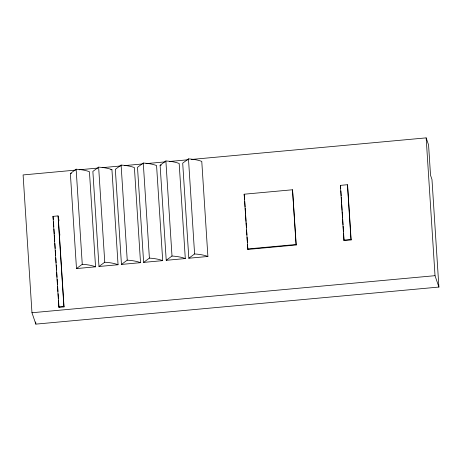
<?xml version="1.0" encoding="UTF-8"?>
<svg xmlns="http://www.w3.org/2000/svg" width="462" height="462" viewBox="0 0 462 462"><rect width="100%" height="100%" fill="white"/><g stroke="black" fill="none" stroke-linecap="round" stroke-linejoin="round"><path stroke-width="0.69" d="M70.368 173.493L76.143 169.213A28.794 9.176 -3.7 0 1 89.437 171.737L95.553 266.811L76.484 268.566L70.368 173.493L71.558 173.383M160.112 165.24L165.881 160.961A28.794 9.176 -3.7 0 1 179.175 163.484L185.297 258.558L166.228 260.314L160.112 165.24L161.302 165.13M188.479 158.882L182.704 163.161L188.825 258.235L207.894 256.479L201.773 161.405A28.794 9.176 -3.7 0 0 188.479 158.882L194.594 253.956L188.825 258.235M76.484 268.566L82.259 264.287A28.794 9.176 -3.7 0 1 95.553 266.811M98.984 266.493L104.759 262.214A28.794 9.176 -3.7 0 1 118.053 264.743L111.937 169.669A28.794 9.176 -3.7 0 0 98.637 167.14L92.868 171.419L98.984 266.493L118.053 264.743M121.454 264.426L127.229 260.152A28.794 9.176 -3.7 0 1 140.523 262.676L134.402 167.602A28.794 9.176 -3.7 0 0 121.108 165.078L115.338 169.352L121.454 264.426L140.523 262.676M143.624 262.387L149.393 258.114A28.794 9.176 -3.7 0 1 162.693 260.637L156.572 165.563A28.794 9.176 -3.7 0 0 143.278 163.04L137.503 167.319L143.624 262.387L162.693 260.637M166.228 260.314L172.003 256.035A28.794 9.176 -3.7 0 1 185.297 258.558M75.549 170.114L23.1 174.936L31.97 312.745L35.845 324.128L438.9 287.064L431.976 179.504L430.526 175.237L428.58 144.987L426.155 137.872L191.222 159.477M79.141 169.785L97.823 168.07M102.131 167.671L120.813 165.95M124.405 165.621L142.365 163.97M145.957 163.64L165.356 161.856M169.664 161.463L187.63 159.812M110.741 169.779L111.937 169.669M244.161 194.213L292.527 189.767L296.211 244.981L247.846 249.428L244.161 194.213L244.646 199.728M340.39 185.366L347.441 184.713L347.603 185.187L351.126 239.928L344.075 240.581L343.913 240.107L340.39 185.366L340.737 188.721M53.003 216.366L58.045 215.904L58.206 216.378L64.027 306.901L58.992 307.363L58.83 306.889L53.003 216.366L53.349 219.716M247.684 248.954L296.05 244.508L296.211 244.981M343.913 240.107L350.964 239.455L351.126 239.928M58.83 306.889L63.871 306.427L64.027 306.901M31.97 312.745L435.025 275.681L438.9 287.064M426.155 137.872L435.025 275.681M347.441 184.713L350.964 239.455M340.875 190.881L341.199 195.923M341.291 197.361L341.661 203.124M341.753 204.568L342.128 210.326M342.221 211.769L342.59 217.533M342.683 218.971L343.052 224.734M343.145 226.172L343.514 231.936M343.607 233.374L344.075 240.581M292.527 189.767L296.05 244.508M244.739 201.172L245.108 206.93M245.201 208.374L245.57 214.137M245.668 215.575L246.038 221.338M246.131 222.776L246.454 227.818M246.593 229.978L246.916 235.019M247.055 237.185L247.384 242.227M247.522 244.386L247.846 249.428M165.881 160.961L172.003 256.035M143.278 163.04L149.393 258.114M121.108 165.078L127.229 260.152M98.637 167.14L104.759 262.214M76.143 169.213L82.259 264.287M58.836 219.392L58.928 220.83M59.76 233.766L59.852 235.198M58.045 215.904L63.871 306.427M53.488 221.87L53.811 226.9M53.95 229.054L54.273 234.084M54.366 235.522L54.735 241.268M54.874 243.422L55.197 248.452M55.336 250.606L55.659 255.636M55.798 257.79L56.121 262.82M56.26 264.974L56.583 270.004M56.722 272.158L57.045 277.188M57.184 279.343L57.513 284.373M57.652 286.527L57.975 291.557M58.114 293.711L58.437 298.741M58.53 300.179L58.992 307.363M35.707 321.968L35.845 324.128M194.6 253.956A28.794 9.176 -3.7 0 1 207.894 256.479"/></g></svg>
